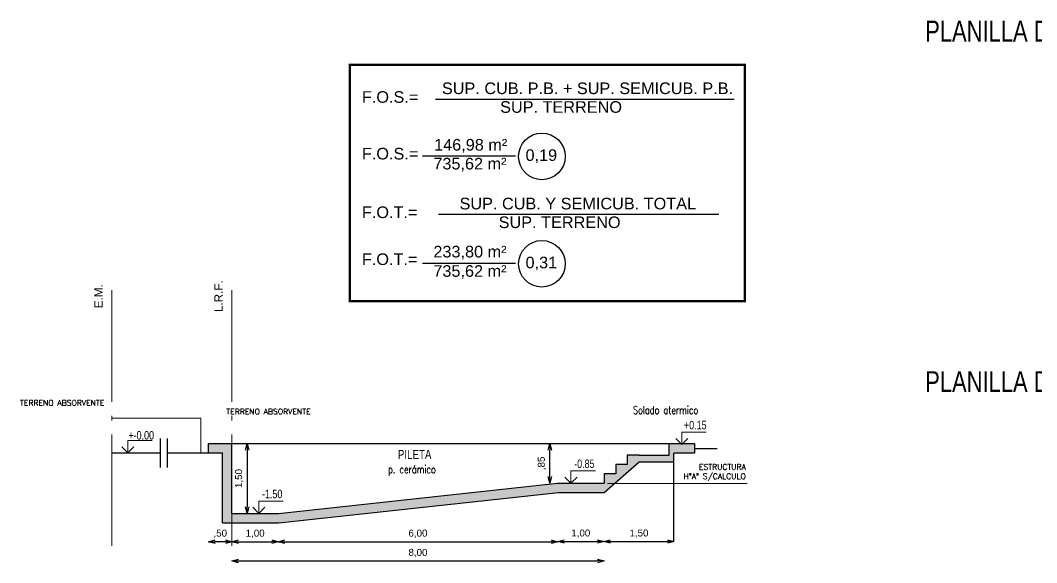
# Model space of a CAD drawing. Header units: millimetres. Extents: x 299 to 493, y -175 to -78.
# Drawn here: x 348.75 to 370.6, y -122.51 to -110.84 of the extents above; entities that cross this region are included whole.
import ezdxf

# ---------------------------------------------------------------- set-up
doc = ezdxf.new("R2010")
doc.units = ezdxf.units.MM
doc.linetypes.add('ACAD_ISO04W100', pattern=[30, 24, -3, 0, -3])
doc.layers.add('0-COTAS', color=11, linetype='Continuous', lineweight=15)
doc.layers.add('0-EJES', color=240, linetype='ACAD_ISO04W100', lineweight=20)
for name, color, linetype in [('0-ESTRUCTURA', 94, 'Continuous'), ('0-MUROS', 251, 'Continuous'), ('0-TEXTO', 4, 'Continuous'), ('0-VISTA', 2, 'Continuous')]:
    doc.layers.add(name, color=color, linetype=linetype)
doc.styles.add('Arial', font='arial.ttf', dxfattribs={"height": 0.15})
doc.styles.add('DESLOC', font='arial.ttf', dxfattribs={"width": 0.75})
doc.styles.add('IRENE', font='arial.ttf', dxfattribs={"height": 0.16})
doc.styles.add('RomanS', font='romans.shx')
doc.styles.get("Standard").update_dxf_attribs({"font": 'arial.ttf'})
doc.dimstyles.new('CotaNº1', dxfattribs={"dimtxt": 0.15, "dimasz": 0.14, "dimexe": 0, "dimexo": 0.5, "dimgap": 0.08, "dimtad": 1, "dimzin": 4, "dimtxsty": 'Arial', "dimblk": 'OPEN30', "dimcen": 0.3, "dimse1": 1, "dimse2": 1, "dimaunit": 1, "dimazin": 0, "dimtfac": 1, "dimtmove": 0, "dimatfit": 2, "dimfxl": 1, "dimarcsym": 0})

# ---------------------------------------------------------------- blocks, each defined once
blk = doc.blocks.new('nivel vista')
for p in [(26282.266, 31333.514), (26282.466, 31333.514)]:
    blk.add_line(p, (26282.366, 31333.414))
blk.add_lwpolyline([(26282.366, 31333.414), (26282.366, 31333.614), (26282.766, 31333.614)])
blk = doc.blocks.new('_Open30')
at = {"color": 0, "linetype": 'ByBlock', "lineweight": -2}
for p, q in [((-1, 0.27), (0, 0)), ((0, 0), (-1, -0.27)), ((0, 0), (-1, 0))]:
    blk.add_line(p, q, dxfattribs=at)
blk = doc.blocks.new('*D203')
at = {"layer": '0-COTAS', "color": 0, "lineweight": -2, "transparency": 16777216}
blk.add_line((353.63, -120.088), (353.63, -121.308), dxfattribs=at)
at = {"layer": 'Defpoints', "color": 0, "transparency": 16777216}
for p in [(353.301, -119.948), (353.301, -121.448), (353.63, -121.448)]:
    blk.add_point(p, dxfattribs=at)
at = {"layer": '0-COTAS', "color": 0, "lineweight": -2, "transparency": 16777216, "xscale": 0.14, "yscale": 0.14, "zscale": 0.14}
for p, rotation in [((353.63, -119.948), 90), ((353.63, -121.448), 270)]:
    blk.add_blockref('_Open30', p, dxfattribs=dict(at, rotation=rotation))
at = {"layer": '0-COTAS', "color": 0, "transparency": 16777216, "insert": (353.46, -120.698), "char_height": 0.15, "attachment_point": 5, "rotation": 90, "style": 'Arial'}
blk.add_mtext('1,50', dxfattribs=at)
blk = doc.blocks.new('*D204')
at = {"layer": '0-COTAS', "color": 0, "lineweight": -2, "transparency": 16777216}
blk.add_line((360.136, -120.658), (360.136, -120.088), dxfattribs=at)
at = {"layer": 'Defpoints', "color": 0, "transparency": 16777216}
for p in [(360.136, -119.948), (360.304, -119.948), (360.301, -120.798)]:
    blk.add_point(p, dxfattribs=at)
at = {"layer": '0-COTAS', "color": 0, "lineweight": -2, "transparency": 16777216, "xscale": 0.14, "yscale": 0.14, "zscale": 0.14}
for p, rotation in [((360.136, -119.948), 90), ((360.136, -120.798), 270)]:
    blk.add_blockref('_Open30', p, dxfattribs=dict(at, rotation=rotation))
at = {"layer": '0-COTAS', "color": 0, "transparency": 16777216, "insert": (359.966, -120.373), "char_height": 0.15, "attachment_point": 5, "rotation": 90, "style": 'Arial'}
blk.add_mtext(',85', dxfattribs=at)
blk = doc.blocks.new('*D367')
at = {"layer": '0-COTAS', "color": 0, "lineweight": -2, "transparency": 16777216}
blk.add_line((353.441, -122.057), (354.161, -122.057), dxfattribs=at)
at = {"layer": 'Defpoints', "color": 0, "transparency": 16777216}
for p in [(353.301, -121.448), (354.301, -121.448), (354.301, -122.057)]:
    blk.add_point(p, dxfattribs=at)
at = {"layer": '0-COTAS', "color": 0, "lineweight": -2, "transparency": 16777216, "xscale": 0.14, "yscale": 0.14, "zscale": 0.14, "rotation": 180}
blk.add_blockref('_Open30', (353.301, -122.057), dxfattribs=at)
at = {"layer": '0-COTAS', "color": 0, "lineweight": -2, "transparency": 16777216, "xscale": 0.14, "yscale": 0.14, "zscale": 0.14}
blk.add_blockref('_Open30', (354.301, -122.057), dxfattribs=at)
at = {"layer": '0-COTAS', "color": 0, "transparency": 16777216, "insert": (353.801, -121.887), "char_height": 0.15, "attachment_point": 5, "style": 'Arial'}
blk.add_mtext('1,00', dxfattribs=at)
blk = doc.blocks.new('*D368')
at = {"layer": '0-COTAS', "color": 0, "lineweight": -2, "transparency": 16777216}
blk.add_line((353.161, -122.057), (352.941, -122.057), dxfattribs=at)
at = {"layer": 'Defpoints', "color": 0, "transparency": 16777216}
for p in [(352.801, -119.948), (353.301, -119.948), (352.801, -122.057)]:
    blk.add_point(p, dxfattribs=at)
at = {"layer": '0-COTAS', "color": 0, "lineweight": -2, "transparency": 16777216, "xscale": 0.14, "yscale": 0.14, "zscale": 0.14, "rotation": 180}
blk.add_blockref('_Open30', (352.801, -122.057), dxfattribs=at)
at = {"layer": '0-COTAS', "color": 0, "lineweight": -2, "transparency": 16777216, "xscale": 0.14, "yscale": 0.14, "zscale": 0.14}
blk.add_blockref('_Open30', (353.301, -122.057), dxfattribs=at)
at = {"layer": '0-COTAS', "color": 0, "transparency": 16777216, "insert": (353.051, -121.887), "char_height": 0.15, "attachment_point": 5, "style": 'Arial'}
blk.add_mtext(',50', dxfattribs=at)
blk = doc.blocks.new('*D394')
at = {"layer": '0-COTAS', "color": 0, "lineweight": -2, "transparency": 16777216}
blk.add_line((354.441, -122.057), (360.161, -122.057), dxfattribs=at)
at = {"layer": 'Defpoints', "color": 0, "transparency": 16777216}
for p in [(360.301, -120.798), (354.301, -121.448), (360.301, -122.057)]:
    blk.add_point(p, dxfattribs=at)
at = {"layer": '0-COTAS', "color": 0, "lineweight": -2, "transparency": 16777216, "xscale": 0.14, "yscale": 0.14, "zscale": 0.14, "rotation": 180}
blk.add_blockref('_Open30', (354.301, -122.057), dxfattribs=at)
at = {"layer": '0-COTAS', "color": 0, "lineweight": -2, "transparency": 16777216, "xscale": 0.14, "yscale": 0.14, "zscale": 0.14}
blk.add_blockref('_Open30', (360.301, -122.057), dxfattribs=at)
at = {"layer": '0-COTAS', "color": 0, "transparency": 16777216, "insert": (357.301, -121.887), "char_height": 0.15, "attachment_point": 5, "style": 'Arial'}
blk.add_mtext('6,00', dxfattribs=at)
blk = doc.blocks.new('*D395')
at = {"layer": '0-COTAS', "color": 0, "lineweight": -2, "transparency": 16777216}
blk.add_line((360.441, -122.054), (361.161, -122.054), dxfattribs=at)
at = {"layer": 'Defpoints', "color": 0, "transparency": 16777216}
for p in [(360.301, -120.798), (361.301, -120.798), (361.301, -122.054)]:
    blk.add_point(p, dxfattribs=at)
at = {"layer": '0-COTAS', "color": 0, "lineweight": -2, "transparency": 16777216, "xscale": 0.14, "yscale": 0.14, "zscale": 0.14, "rotation": 180}
blk.add_blockref('_Open30', (360.301, -122.054), dxfattribs=at)
at = {"layer": '0-COTAS', "color": 0, "lineweight": -2, "transparency": 16777216, "xscale": 0.14, "yscale": 0.14, "zscale": 0.14}
blk.add_blockref('_Open30', (361.301, -122.054), dxfattribs=at)
at = {"layer": '0-COTAS', "color": 0, "transparency": 16777216, "insert": (360.801, -121.884), "char_height": 0.15, "attachment_point": 5, "style": 'Arial'}
blk.add_mtext('1,00', dxfattribs=at)
blk = doc.blocks.new('*D400')
at = {"layer": '0-COTAS', "color": 0, "lineweight": -2, "transparency": 16777216}
blk.add_line((353.441, -122.471), (361.161, -122.471), dxfattribs=at)
at = {"layer": 'Defpoints', "color": 0, "transparency": 16777216}
for p in [(361.301, -120.997), (353.301, -121.648), (361.301, -122.471)]:
    blk.add_point(p, dxfattribs=at)
at = {"layer": '0-COTAS', "color": 0, "lineweight": -2, "transparency": 16777216, "xscale": 0.14, "yscale": 0.14, "zscale": 0.14, "rotation": 180}
blk.add_blockref('_Open30', (353.301, -122.471), dxfattribs=at)
at = {"layer": '0-COTAS', "color": 0, "lineweight": -2, "transparency": 16777216, "xscale": 0.14, "yscale": 0.14, "zscale": 0.14}
blk.add_blockref('_Open30', (361.301, -122.471), dxfattribs=at)
at = {"layer": '0-COTAS', "color": 0, "transparency": 16777216, "insert": (357.301, -122.301), "char_height": 0.15, "attachment_point": 5, "style": 'Arial'}
blk.add_mtext('8,00', dxfattribs=at)
blk = doc.blocks.new('*D401')
at = {"layer": '0-COTAS', "color": 0, "lineweight": -2, "transparency": 16777216}
blk.add_line((361.441, -122.054), (362.662, -122.054), dxfattribs=at)
at = {"layer": 'Defpoints', "color": 0, "transparency": 16777216}
for p in [(362.802, -120.198), (361.301, -120.798), (362.802, -122.054)]:
    blk.add_point(p, dxfattribs=at)
at = {"layer": '0-COTAS', "color": 0, "lineweight": -2, "transparency": 16777216, "xscale": 0.14, "yscale": 0.14, "zscale": 0.14, "rotation": 180}
blk.add_blockref('_Open30', (361.301, -122.054), dxfattribs=at)
at = {"layer": '0-COTAS', "color": 0, "lineweight": -2, "transparency": 16777216, "xscale": 0.14, "yscale": 0.14, "zscale": 0.14}
blk.add_blockref('_Open30', (362.802, -122.054), dxfattribs=at)
at = {"layer": '0-COTAS', "color": 0, "transparency": 16777216, "insert": (362.051, -121.884), "char_height": 0.15, "attachment_point": 5, "style": 'Arial'}
blk.add_mtext('1,50', dxfattribs=at)

msp = doc.modelspace()

# ---------------------------------------------------------------- hatches: boundary and pattern name
at = {"layer": '0-ESTRUCTURA', "ltscale": 0.025}
h = msp.add_hatch(color=256, dxfattribs=at)
h.dxf.hatch_style = 1
h.paths.add_polyline_path([(353.301, -119.948), (352.801, -119.948), (352.801, -120.148), (353.101, -120.148), (353.101, -121.648), (353.301, -121.648)])
h.paths.add_polyline_path([(360.323, -120.997), (361.301, -120.997), (362.059, -120.339), (362.802, -120.339), (362.802, -120.151), (363.246, -120.151), (363.246, -119.948), (362.702, -119.948), (362.702, -120.198), (362.051, -120.198), (361.801, -120.198), (361.801, -120.398), (361.551, -120.398), (361.551, -120.598), (361.301, -120.598), (361.301, -120.798), (360.301, -120.798), (354.301, -121.448), (353.301, -121.448), (353.301, -121.648), (354.312, -121.648)])

# ---------------------------------------------------------------- linework, layer by layer
at = {"layer": '0-COTAS'}
for p, q in [((350.721, -119.402, 0.041), (352.633, -119.402, 0.041)), ((352.633, -119.402, 0.041), (352.633, -120.148, 0.041)), ((361.376, -120.807, 0.041), (364.38, -120.807, 0.041))]:
    msp.add_line(p, q, dxfattribs=at)
at = {"layer": '0-EJES', "ltscale": 0.1}
for p, q in [((350.721, -122.148, 0.041), (350.721, -116.513, 0.041)), ((353.301, -122.148, 0.041), (353.301, -116.513, 0.041))]:
    msp.add_line(p, q, dxfattribs=at)
at = {"layer": '0-MUROS'}
for p, q in [((351.757, -119.836, 0.041), (351.757, -120.46, 0.041)), ((351.911, -119.836, 0.041), (351.911, -120.46, 0.041)), ((350.721, -120.144, 0.041), (351.757, -120.148, 0.041)), ((351.911, -120.148, 0.041), (353.101, -120.148, 0.041)), ((352.801, -119.948, 0.041), (353.301, -119.948, 0.041)), ((352.801, -120.148, 0.041), (352.801, -119.948, 0.041)), ((353.101, -121.648, 0.041), (353.101, -120.148, 0.041)), ((353.301, -121.448, 0.041), (353.301, -119.948, 0.041)), ((362.702, -120.198, 0.041), (362.702, -119.948, 0.041)), ((362.802, -120.339, 0.041), (362.802, -120.151, 0.041)), ((361.301, -120.997, 0.041), (362.059, -120.339, 0.041)), ((362.051, -120.198, 0.041), (361.801, -120.198, 0.041)), ((361.801, -120.198, 0.041), (361.801, -120.398, 0.041)), ((362.051, -120.198, 0.041), (362.702, -120.198, 0.041)), ((362.059, -120.339, 0.041), (362.802, -120.339, 0.041)), ((361.801, -120.398, 0.041), (361.551, -120.398, 0.041)), ((361.551, -120.398, 0.041), (361.551, -120.598, 0.041)), ((354.301, -121.448, 0.041), (360.301, -120.798, 0.041)), ((360.301, -120.798, 0.041), (361.301, -120.798, 0.041)), ((361.551, -120.598, 0.041), (361.301, -120.598, 0.041)), ((361.301, -120.598, 0.041), (361.301, -120.798, 0.041)), ((354.312, -121.648, 0.041), (360.323, -120.997, 0.041)), ((360.323, -120.997, 0.041), (361.301, -120.997, 0.041)), ((353.301, -121.448, 0.041), (354.301, -121.448, 0.041)), ((353.101, -121.648, 0.041), (354.312, -121.648, 0.041))]:
    msp.add_line(p, q, dxfattribs=at)
at = {"layer": '0-MUROS', "elevation": 0.041}
msp.add_lwpolyline([(362.702, -119.948), (363.246, -119.948), (363.246, -120.151), (362.802, -120.151)], dxfattribs=at)
at = {"layer": '0-TEXTO'}
msp.add_line((355.833, -111.8, 0.041), (364.329, -111.8, 0.041), dxfattribs=at)
at = {"layer": '0-TEXTO', "ltscale": 0.8}
for p, q in [((357.678, -112.534, 0.041), (364.099, -112.534, 0.041)), ((357.395, -113.753, 0.041), (359.4, -113.753, 0.041)), ((357.741, -115.014, 0.041), (363.765, -115.014, 0.041)), ((357.395, -116.063, 0.041), (359.4, -116.063, 0.041))]:
    msp.add_line(p, q, dxfattribs=at)
at = {"layer": '0-TEXTO', "const_width": 0.05, "elevation": 0.041}
msp.add_lwpolyline([(355.833, -111.8), (364.329, -111.8), (364.329, -116.88), (355.833, -116.88)], close=True, dxfattribs=at)
at = {"layer": '0-TEXTO', "ltscale": 0.8}
for centre in [(359.965, -113.769, 0.041), (359.965, -116.079, 0.041)]:
    msp.add_circle(centre, 0.501, dxfattribs=at)
at = {"layer": '0-VISTA'}
for p, q in [((353.301, -119.948, 0.041), (362.702, -119.948, 0.041)), ((363.246, -120.05, 0.041), (363.729, -120.05, 0.041)), ((362.802, -122.054, 0.041), (362.802, -120.339, 0.041))]:
    msp.add_line(p, q, dxfattribs=at)

# ---------------------------------------------------------------- block references
at = {"layer": '0-COTAS', "xscale": 1.31155353799204, "yscale": 1.31155353799204, "zscale": 1.31155353799204}
for p in [(-34107.756, -41215.416, 0.041), (-34119.666, -41215.596, 0.041), (-34110.141, -41216.248, 0.041), (-34116.851, -41216.898, 0.041)]:
    msp.add_blockref('nivel vista', p, dxfattribs=at)

# ---------------------------------------------------------------- texts
at = {"layer": '0-COTAS', "char_height": 0.1832, "attachment_point": 5, "line_spacing_factor": 0.7, "style": 'DESLOC'}
for s, insert in [('+0.15', (363.262, -119.55, 0.041)), ('+-0.00', (351.352, -119.769, 0.041)), ('-0.85', (360.878, -120.382, 0.041)), ('-1.50', (354.167, -121.032, 0.041))]:
    msp.add_mtext_dynamic_manual_height_columns(s, width=0.6482, gutter_width=1, heights=[0], dxfattribs=dict(at, insert=insert))
at = {"layer": '0-TEXTO', "ltscale": 0.8, "style": 'IRENE'}
for s, p in [('SUP. CUB. P.B. + SUP. SEMICUB. P.B.', (357.816, -112.428, 0.041)), ('F.O.S.=', (356.096, -112.615, 0.041)), ('SUP. TERRENO', (359.067, -112.83, 0.041)), ('F.O.S.=', (356.096, -113.834, 0.041)), ('146,98 m²', (357.648, -113.643, 0.041)), ('735,62 m²', (357.632, -114.049, 0.041)), ('0,19', (359.613, -113.866, 0.041)), ('SUP. CUB. Y SEMICUB. TOTAL', (358.195, -114.908, 0.041)), ('F.O.T.=', (356.096, -115.095, 0.041)), ('SUP. TERRENO', (359.036, -115.31, 0.041)), ('233,80 m²', (357.633, -115.942, 0.041)), ('F.O.T.=', (356.096, -116.105, 0.041)), ('0,31', (359.613, -116.176, 0.041)), ('735,62 m²', (357.632, -116.359, 0.041))]:
    msp.add_text(s, height=0.25, dxfattribs=at).set_placement(p)
at = {"layer": '0-TEXTO', "attachment_point": 1, "style": 'DESLOC'}
for s, width, heights, insert, char_height in [('\\pi0.68868;PLANILLA DE ILUMINACION Y VENTILACION', 11.10248, [2.163], (367.516, -110.847, 0.041), 0.45), ('\\pi0.68868;PLANILLA DE BALANCE DE SUPERFICIE', 11.10248, [2.163], (367.516, -118.389, 0.041), 0.45), ('\\pi0.63444;{\\Fromans|c0;\\H0.85x;Solado atermico}', 2.51709, [1.363], (361.289, -119.141, 0.041), 0.2), ('\\pi1.05848;PILETA\\P\\pi0.84694;{\\Fromans|c0;\\H0.85x;p. cerámico}', 2.51709, [1.363], (355.81, -120.081, 0.041), 0.2)]:
    msp.add_mtext_dynamic_manual_height_columns(s, width=width, gutter_width=1.5, heights=heights, dxfattribs=dict(at, insert=insert, char_height=char_height))
at = {"layer": '0-TEXTO', "char_height": 0.18, "attachment_point": 5, "rotation": 90}
for s, insert in [('E.M.', (350.433, -116.776, 0.041)), ('L.R.F.', (353.013, -116.776, 0.041))]:
    msp.add_mtext_dynamic_manual_height_columns(s, width=2.81894, gutter_width=16216.005, heights=[1.559], dxfattribs=dict(at, insert=insert))
at = {"layer": '0-TEXTO', "color": 4, "char_height": 0.12, "attachment_point": 6, "style": 'RomanS'}
for s, insert in [('TERRENO ABSORVENTE ', (350.558, -119.07, 0.041)), ('TERRENO ABSORVENTE ', (354.993, -119.257, 0.041)), ('ESTRUCTURA\\PH°A° S/CALCULO', (364.349, -120.57, 0.041))]:
    msp.add_mtext_dynamic_manual_height_columns(s, width=4.16412, gutter_width=1, heights=[1.04], dxfattribs=dict(at, insert=insert))

# ---------------------------------------------------------------- dimensions: what is measured, and where the dimension line sits
at = {"layer": '0-COTAS'}
for base, p1, p2, picture, middle in [((352.801, -122.057, 0.041), (353.301, -119.948, 0.041), (352.801, -119.948, 0.041), '*D368', (353.051, -121.887, 0.041)), ((362.802, -122.054, 0.041), (361.301, -120.798, 0.041), (362.802, -120.198, 0.041), '*D401', (362.051, -121.884, 0.041)), ((360.301, -122.057, 0.041), (354.301, -121.448, 0.041), (360.301, -120.798, 0.041), '*D394', (357.301, -121.887, 0.041)), ((361.301, -122.054, 0.041), (360.301, -120.798, 0.041), (361.301, -120.798, 0.041), '*D395', (360.801, -121.884, 0.041)), ((361.301, -122.471, 0.041), (353.301, -121.648, 0.041), (361.301, -120.997, 0.041), '*D400', (357.301, -122.301, 0.041)), ((354.301, -122.057, 0.041), (353.301, -121.448, 0.041), (354.301, -121.448, 0.041), '*D367', (353.801, -121.887, 0.041))]:
    dim = msp.add_linear_dim(base=base, p1=p1, p2=p2, dimstyle='CotaNº1', dxfattribs=at)
    dim.commit()
    dim.dimension.update_dxf_attribs({"geometry": picture, "text_midpoint": middle})
for base, p1, p2, picture, middle in [((353.63, -121.448, 0.041), (353.301, -119.948, 0.041), (353.301, -121.448, 0.041), '*D203', (353.46, -120.698, 0.041)), ((360.136, -119.948, 0.041), (360.301, -120.798, 0.041), (360.304, -119.948, 0.041), '*D204', (359.966, -120.373, 0.041))]:
    dim = msp.add_linear_dim(base=base, p1=p1, p2=p2, angle=90, dimstyle='CotaNº1', dxfattribs=at)
    dim.commit()
    dim.dimension.update_dxf_attribs({"geometry": picture, "text_midpoint": middle})

doc.saveas('drawing.dxf')
